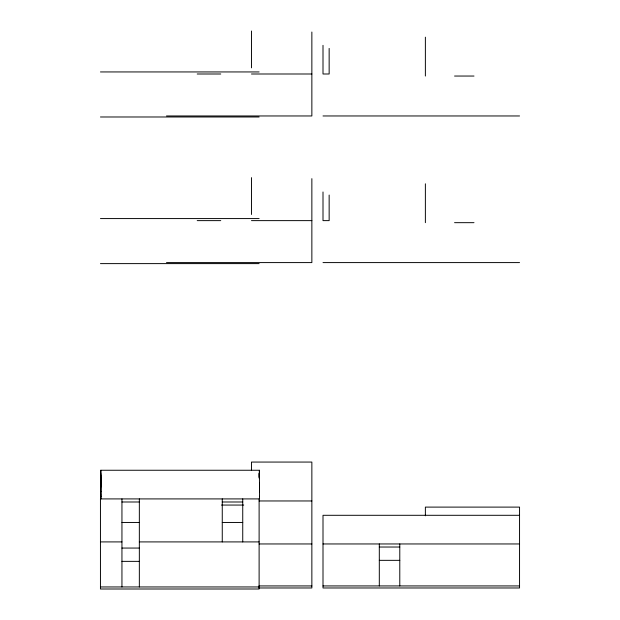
<?xml version="1.0" encoding="UTF-8"?>
<svg xmlns="http://www.w3.org/2000/svg" width="620" height="620" viewBox="0 0 620 620"><rect width="100%" height="100%" fill="white"/><g stroke="black" fill="none" stroke-linecap="round" stroke-linejoin="round"><path stroke-width="0.93" d="M100.696 493.698L100.696 498.914L100.696 473.324M100.711 496.62L100.704 491.032M100.711 491.877L100.704 488.366M100.711 489.498L100.711 485.755M100.719 487.165L100.711 483.228M100.727 484.91L100.719 480.849M100.727 482.786L100.742 474.928M100.734 480.818L100.75 477.493M259.323 478.648L259.392 470.255L100.804 470.255L100.874 482.786M259.346 477.493L259.392 470.255M100.448 71.943L259.113 71.943M197.207 73.997L220.751 73.997M251.464 73.997L311.86 73.997M454.553 76.043L473.998 76.043M166.493 115.963L311.86 115.963L311.86 32.023M323.005 115.963L519.552 115.963M100.448 116.986L259.113 116.986M100.448 218.573L259.113 218.573M197.207 220.627L220.751 220.627M251.464 220.627L311.86 220.627M454.553 222.673L473.998 222.673M166.493 262.593L311.86 262.593L311.86 178.653M323.005 262.593L519.552 262.593M100.448 263.616L259.113 263.616M259.129 500.96L311.86 500.96M121.946 501.991L139.345 501.991M222.262 501.991L242.738 501.991M221.526 505.06L243.738 505.06M519.552 515.298L323.005 515.298L323.005 587.977L519.552 587.977L519.552 507.106L425.374 507.106L425.374 515.809M121.946 522.458L139.345 522.458M222.262 522.458L242.738 522.458M100.448 541.911L121.946 541.911M139.345 541.911L259.113 541.911M259.113 543.957L311.86 543.957M323.005 543.957L519.552 543.957M379.308 547.026L399.784 547.026M121.946 548.057L139.345 548.057M379.308 560.341L399.784 560.341M121.946 561.364L139.345 561.364M258.912 585.931L311.86 585.931M323.005 585.931L519.552 585.931M100.448 586.954L259.113 586.954M258.912 587.977L311.86 587.977L311.86 462.063L251.464 462.063L251.464 469.975M100.804 470.255L100.874 480.818M259.447 477.493L259.392 473.324L259.478 484.91M259.486 483.228L259.486 489.498M100.89 483.228L100.89 487.165M100.89 480.849L100.882 484.91M259.501 491.032L259.493 496.62M259.493 485.755L259.486 491.877M100.905 491.032L100.897 496.62M100.897 485.755L100.897 491.877M425.374 37.169L425.374 76.043M425.374 183.799L425.374 222.673M399.784 543.957L399.784 585.931M379.308 543.957L379.308 585.931M329.15 48.422L329.15 73.997L323.005 73.997L323.005 45.353M329.15 195.052L329.15 220.627L323.005 220.627L323.005 191.983M259.501 496.341L259.501 498.914L100.448 498.914L100.448 589L259.113 589L259.113 498.914M259.129 473.324L259.129 477.493M251.464 31L251.464 67.851M251.464 177.63L251.464 214.481M242.738 498.914L242.738 541.911M222.262 498.914L222.262 541.911M139.345 498.914L139.345 586.954M121.946 498.914L121.946 586.954M100.913 496.341L100.913 498.914"/></g></svg>
